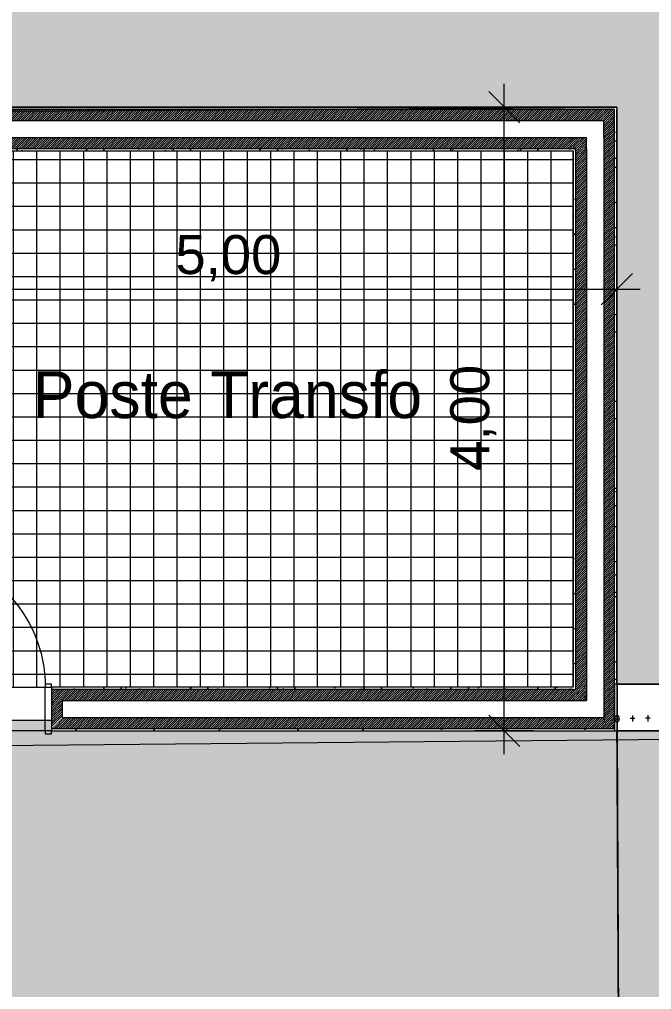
# Model space of a CAD drawing. Header units: millimetres. Extents: x 141848 to 1648660, y -821378 to -151356.
# Drawn here: x 191738 to 195794, y -273224 to -267001 of the extents above; entities that cross this region are included whole.
import ezdxf

# ---------------------------------------------------------------- set-up
doc = ezdxf.new("R2010")
doc.units = ezdxf.units.MM
doc.header["$MEASUREMENT"] = 0
doc.linetypes.add('Points tirets', pattern=[335.138881, 176.388884, -88.194442, 0, -70.555556])
doc.linetypes.add('Wipeout_Contour', pattern=[1000, 0, -1000])
for name, color, linetype in [('Cotations - 1_100', 7, 'Continuous'), ('Divers - Dessin général', 7, 'Continuous'), ('Hachure', 7, 'Continuous'), ('Portes ARCHICAD', 7, 'Continuous'), ('Sols_ Dalles', 7, 'Continuous'), ('TopoAlt', 7, 'Continuous')]:
    doc.layers.add(name, color=color, linetype=linetype)
doc.styles.add('STYLE_GENERE_1', font='')
doc.styles.add('STYLE_GENERE_2', font='')
doc.styles.get('STYLE_GENERE_1').set_extended_font_data('Agency FB')
doc.styles.get('STYLE_GENERE_2').set_extended_font_data('Arial')
doc.dimstyles.new('STYLE_GENERE__1', dxfattribs={"dimtxt": 250, "dimasz": 190, "dimexe": 1.25, "dimexo": 0.625, "dimgap": 0, "dimtad": 1, "dimlfac": 0.001, "dimtxsty": 'STYLE_GENERE_2', "dimblk": 'ARROWHEAD_6', "dimblk1": 'ARROWHEAD_6', "dimblk2": 'ARROWHEAD_6', "dimcen": 2.5, "dimse1": 1, "dimse2": 1, "dimclrd": 7, "dimclre": 7, "dimclrt": 7, "dimazin": 3, "dimtfac": 1, "dimtmove": 0, "dimatfit": 3})
doc.dimstyles.new('STYLE_GENERE__2', dxfattribs={"dimtxt": 250, "dimasz": 190, "dimexe": 1.25, "dimexo": 0.625, "dimgap": 0, "dimtad": 1, "dimlfac": 0.001, "dimtxsty": 'STYLE_GENERE_2', "dimblk": 'ARROWHEAD_6', "dimblk1": 'ARROWHEAD_6', "dimblk2": 'ARROWHEAD_6', "dimcen": 2.5, "dimse1": 1, "dimse2": 1, "dimclrd": 7, "dimclre": 7, "dimclrt": 7, "dimazin": 3, "dimtfac": 1, "dimtmove": 0, "dimatfit": 3})
pattern_1 = [(45, (0, 175), (-55.684659, 55.684659), [0, -52.5, 0, -78.75]), (110, (175, 175), (74.000794, 26.934086), [0, -38.5, 0, -66.5])]
pattern_2 = [(45, (0, 0), (-7.0710678, 7.0710678), [])]

# ---------------------------------------------------------------- blocks, each defined once
blk = doc.blocks.new('Dalle_27_1', base_point=(175317, -265609.8))
at = {"layer": 'Sols_ Dalles', "linetype": 'Continuous', "lineweight": 0, "true_color": 0x2e271c}
blk.add_hatch(color=250, dxfattribs=at).paths.add_polyline_path([(175317, -265609.8, 0.414214), (173317, -267609.8), (173317, -273599, 0.415791), (175327.8, -275599), (194877.9, -275451.7, 0.414214), (196867.1, -273441), (196856.2, -271418.8, -0.001346), (196856.2, -271408), (196856.2, -267609.8), (196856.2, -267109.8, 0.414214), (195356.2, -265609.8), (190394.7, -265609.8), (190394.7, -270609.8), (190571.1, -270609.8), (190571.1, -267596.8), (195571.1, -267563.7), (195571.1, -271408), (195571.2, -271408, 0.001346), (195571.2, -271425.7), (195571.1, -271425.7), (195582, -273450.5), (175394.7, -273590.2), (175394.7, -271810.1), (175394.7, -270609.8), (175394.7, -265609.8)])
at = {"layer": 'Sols_ Dalles', "color": 250, "linetype": 'Continuous', "lineweight": 5, "true_color": 0x1f1f1f, "flags": 128}
for points in [[(196867.1, -273441), (196856.2, -271418.8, -0.001346), (196856.2, -271408), (196856.2, -267609.8), (196856.2, -267109.8, 0.414214), (195356.2, -265609.8), (190394.7, -265609.8)], [(190571.1, -267596.8), (195571.1, -267563.7), (195571.1, -271408), (195571.2, -271408, 0.001346), (195571.2, -271425.7), (195571.1, -271425.7), (195582, -273450.5)]]:
    blk.add_lwpolyline(points, format="xyb", dxfattribs=at)
blk = doc.blocks.new('Dalle_28_1', base_point=(175394.7, -271810.1))
at = {"linetype": 'Continuous', "lineweight": 0, "true_color": 0x90b349}
blk.add_hatch(color=55, dxfattribs=at).paths.add_polyline_path([(175394.7, -271810.1), (175394.7, -273590.2), (195582, -273450.5), (195571.1, -271436.3), (195571.1, -271498.6), (190571.1, -271498.6), (190571.1, -270609.8), (188115.6, -270609.8), (187894.7, -270609.8), (185394.7, -270609.8), (182894.7, -270609.8), (180394.7, -270609.8), (177894.7, -270609.8), (175394.7, -270609.8)])
at = {"color": 7, "linetype": 'Continuous', "lineweight": 5, "flags": 128}
blk.add_lwpolyline([(175394.7, -271810.1), (175394.7, -273590.2), (195582, -273450.5), (195571.1, -271436.3), (195571.1, -271498.6), (190571.1, -271498.6), (190571.1, -270609.8), (188115.6, -270609.8), (187894.7, -270609.8), (185394.7, -270609.8), (182894.7, -270609.8), (180394.7, -270609.8), (177894.7, -270609.8), (175394.7, -270609.8)], close=True, dxfattribs=at)
blk = doc.blocks.new('Dalle_29_1', base_point=(195571.1, -271425.7))
at = {"linetype": 'Continuous', "lineweight": 0, "true_color": 0x90b349}
blk.add_hatch(color=55, dxfattribs=at).paths.add_polyline_path([(195571.1, -271425.7), (195571.2, -271425.7, -0.001346), (195571.2, -271408), (195571.1, -271408)])
at = {"color": 7, "linetype": 'Continuous', "lineweight": 5, "flags": 128}
blk.add_lwpolyline([(195571.1, -271425.7), (195571.2, -271425.7, -0.001346), (195571.2, -271408), (195571.1, -271408)], format="xyb", close=True, dxfattribs=at)
blk = doc.blocks.new('Mur_129_1', base_point=(190851.1, -267843.7))
at = {"color": 254, "linetype": 'Wipeout_Contour', "lineweight": 0, "ltscale": 994271.835762}
blk.add_wipeout([(195556.1, -267578.7), (195571.1, -267578.7), (195571.1, -267563.7)], dxfattribs=at)
at = {"color": 254, "linetype": 'Wipeout_Contour', "lineweight": 0, "ltscale": 994445.184556}
blk.add_wipeout([(195291.1, -267843.7), (195306.1, -267843.7), (195306.1, -267828.7)], dxfattribs=at)
at = {"linetype": 'Continuous', "lineweight": 5, "true_color": 0x5f5f5f}
h = blk.add_hatch(dxfattribs=at)
h.set_pattern_fill('Enduit_0001', color=251, style=0, pattern_type=2)
h.set_pattern_definition(pattern_1)
h.paths.add_polyline_path([(195556.1, -267578.7), (195571.1, -267578.7), (195571.1, -267563.7)])
h = blk.add_hatch(dxfattribs=at)
h.set_pattern_fill('Enduit_0001', color=251, style=0, pattern_type=2)
h.set_pattern_definition(pattern_1)
h.paths.add_polyline_path([(195291.1, -267843.7), (195306.1, -267843.7), (195306.1, -267828.7)])
at = {"color": 254, "linetype": 'Wipeout_Contour', "lineweight": 0, "ltscale": 994455.730384}
blk.add_wipeout([(195306.1, -267828.7), (195376.1, -267828.7), (195376.1, -267758.7)], dxfattribs=at)
at = {"linetype": 'Continuous', "lineweight": 5, "true_color": 0x5f5f5f}
h = blk.add_hatch(dxfattribs=at)
h.set_pattern_fill('Briques_terre_cuite__int_97', color=251, style=0, pattern_type=2)
h.set_pattern_definition(pattern_2)
h.paths.add_polyline_path([(195306.1, -267828.7), (195376.1, -267828.7), (195376.1, -267758.7)])
at = {"color": 254, "linetype": 'Wipeout_Contour', "lineweight": 0, "ltscale": 994424.744759}
blk.add_wipeout([(195376.1, -267758.7), (195486.1, -267758.7), (195486.1, -267648.7)], dxfattribs=at)
at = {"color": 254, "linetype": 'Wipeout_Contour', "lineweight": 0, "ltscale": 1320702.520522971}
blk.add_wipeout([(195291.1, -267828.7), (190851.1, -267828.7), (190851.1, -267843.7), (195291.1, -267843.7)], dxfattribs=at)
at = {"linetype": 'Continuous', "lineweight": 5, "true_color": 0x5f5f5f}
h = blk.add_hatch(dxfattribs=at)
h.set_pattern_fill('Enduit_0001', color=251, style=0, pattern_type=2)
h.set_pattern_definition(pattern_1)
h.paths.add_polyline_path([(195291.1, -267828.7), (190851.1, -267828.7), (190851.1, -267843.7), (195291.1, -267843.7)])
at = {"color": 254, "linetype": 'Wipeout_Contour', "lineweight": 0, "ltscale": 994337.988575}
blk.add_wipeout([(195486.1, -267648.7), (195556.1, -267648.7), (195556.1, -267578.7)], dxfattribs=at)
at = {"linetype": 'Continuous', "lineweight": 5, "true_color": 0x5f5f5f}
h = blk.add_hatch(dxfattribs=at)
h.set_pattern_fill('Briques_terre_cuite__int_97', color=251, style=0, pattern_type=2)
h.set_pattern_definition(pattern_2)
h.paths.add_polyline_path([(195486.1, -267648.7), (195556.1, -267648.7), (195556.1, -267578.7)])
at = {"color": 254, "linetype": 'Wipeout_Contour', "lineweight": 0, "ltscale": 994424.008019}
blk.add_wipeout([(195291.1, -267828.7), (195291.1, -267843.7), (195306.1, -267828.7)], dxfattribs=at)
at = {"linetype": 'Continuous', "lineweight": 5, "true_color": 0x5f5f5f}
h = blk.add_hatch(dxfattribs=at)
h.set_pattern_fill('Enduit_0001', color=251, style=0, pattern_type=2)
h.set_pattern_definition(pattern_1)
h.paths.add_polyline_path([(195291.1, -267828.7), (195291.1, -267843.7), (195306.1, -267828.7)])
at = {"color": 254, "linetype": 'Wipeout_Contour', "lineweight": 0, "ltscale": 1319847.758743229}
blk.add_wipeout([(190586.1, -267563.7), (190586.1, -267578.7), (195556.1, -267578.7), (195556.1, -267563.7)], dxfattribs=at)
at = {"linetype": 'Continuous', "lineweight": 5, "true_color": 0x5f5f5f}
h = blk.add_hatch(dxfattribs=at)
h.set_pattern_fill('Enduit_0001', color=251, style=0, pattern_type=2)
h.set_pattern_definition(pattern_1)
h.paths.add_polyline_path([(190586.1, -267563.7), (190586.1, -267578.7), (195556.1, -267578.7), (195556.1, -267563.7)])
at = {"color": 254, "linetype": 'Wipeout_Contour', "lineweight": 0, "ltscale": 1320564.888219112}
blk.add_wipeout([(195306.1, -267758.7), (190836.1, -267758.7), (190836.1, -267828.7), (195306.1, -267828.7)], dxfattribs=at)
at = {"linetype": 'Continuous', "lineweight": 5, "true_color": 0x5f5f5f}
h = blk.add_hatch(dxfattribs=at)
h.set_pattern_fill('Briques_terre_cuite__int_97', color=251, style=0, pattern_type=2)
h.set_pattern_definition(pattern_2)
h.paths.add_polyline_path([(195306.1, -267758.7), (190836.1, -267758.7), (190836.1, -267828.7), (195306.1, -267828.7)])
at = {"color": 254, "linetype": 'Wipeout_Contour', "lineweight": 0, "ltscale": 994250.657131}
blk.add_wipeout([(195556.1, -267563.7), (195556.1, -267578.7), (195571.1, -267563.7)], dxfattribs=at)
at = {"linetype": 'Continuous', "lineweight": 5, "true_color": 0x5f5f5f}
h = blk.add_hatch(dxfattribs=at)
h.set_pattern_fill('Enduit_0001', color=251, style=0, pattern_type=2)
h.set_pattern_definition(pattern_1)
h.paths.add_polyline_path([(195556.1, -267563.7), (195556.1, -267578.7), (195571.1, -267563.7)])
at = {"color": 254, "linetype": 'Wipeout_Contour', "lineweight": 0, "ltscale": 994357.70643}
blk.add_wipeout([(195306.1, -267758.7), (195306.1, -267828.7), (195376.1, -267758.7)], dxfattribs=at)
at = {"linetype": 'Continuous', "lineweight": 5, "true_color": 0x5f5f5f}
h = blk.add_hatch(dxfattribs=at)
h.set_pattern_fill('Briques_terre_cuite__int_97', color=251, style=0, pattern_type=2)
h.set_pattern_definition(pattern_2)
h.paths.add_polyline_path([(195306.1, -267758.7), (195306.1, -267828.7), (195376.1, -267758.7)])
at = {"color": 7, "linetype": 'Continuous', "lineweight": 5}
for p in [(190836.1, -267828.7), (195306.1, -267843.7)]:
    blk.add_line(p, (195306.1, -267828.7), dxfattribs=at)
at = {"color": 7, "linetype": 'Continuous', "lineweight": 5, "flags": 128}
blk.add_lwpolyline([(190851.1, -267843.7), (195291.1, -267843.7)], dxfattribs=at)
at = {"color": 254, "linetype": 'Wipeout_Contour', "lineweight": 0, "ltscale": 1320274.157596263}
blk.add_wipeout([(195376.1, -267648.7), (190766.1, -267648.7), (190766.1, -267758.7), (195376.1, -267758.7)], dxfattribs=at)
at = {"color": 254, "linetype": 'Wipeout_Contour', "lineweight": 0, "ltscale": 994270.82344}
blk.add_wipeout([(195376.1, -267648.7), (195376.1, -267758.7), (195486.1, -267648.7)], dxfattribs=at)
at = {"color": 7, "linetype": 'Continuous', "lineweight": 5}
for p in [(190766.1, -267758.7), (195376.1, -267828.7)]:
    blk.add_line(p, (195376.1, -267758.7), dxfattribs=at)
at = {"color": 254, "linetype": 'Wipeout_Contour', "lineweight": 0, "ltscale": 1319984.255916275}
blk.add_wipeout([(190656.1, -267578.7), (190656.1, -267648.7), (195486.1, -267648.7), (195486.1, -267578.7)], dxfattribs=at)
at = {"linetype": 'Continuous', "lineweight": 5, "true_color": 0x5f5f5f}
h = blk.add_hatch(dxfattribs=at)
h.set_pattern_fill('Briques_terre_cuite__int_97', color=251, style=0, pattern_type=2)
h.set_pattern_definition(pattern_2)
h.paths.add_polyline_path([(190656.1, -267578.7), (190656.1, -267648.7), (195486.1, -267648.7), (195486.1, -267578.7)])
at = {"color": 254, "linetype": 'Wipeout_Contour', "lineweight": 0, "ltscale": 994239.954099}
blk.add_wipeout([(195486.1, -267578.7), (195486.1, -267648.7), (195556.1, -267578.7)], dxfattribs=at)
at = {"linetype": 'Continuous', "lineweight": 5, "true_color": 0x5f5f5f}
h = blk.add_hatch(dxfattribs=at)
h.set_pattern_fill('Briques_terre_cuite__int_97', color=251, style=0, pattern_type=2)
h.set_pattern_definition(pattern_2)
h.paths.add_polyline_path([(195486.1, -267578.7), (195486.1, -267648.7), (195556.1, -267578.7)])
at = {"color": 7, "linetype": 'Continuous', "lineweight": 5}
for p, q in [((195486.1, -267578.7), (190656.1, -267578.7)), ((195556.1, -267578.7), (195486.1, -267578.7)), ((195556.1, -267648.7), (195556.1, -267578.7)), ((190656.1, -267648.7), (195486.1, -267648.7)), ((195486.1, -267758.7), (195486.1, -267648.7))]:
    blk.add_line(p, q, dxfattribs=at)
at = {"color": 7, "linetype": 'Continuous', "lineweight": 5, "flags": 128}
for points in [[(195571.1, -267563.7), (190571.1, -267563.7)], [(195571.1, -267563.7), (195571.1, -267578.7)]]:
    blk.add_lwpolyline(points, dxfattribs=at)
blk = doc.blocks.new('Mur_130_1', base_point=(195291.1, -267843.7))
at = {"color": 254, "linetype": 'Wipeout_Contour', "lineweight": 0, "ltscale": 1002830.5701344}
blk.add_wipeout([(195291.1, -271298.7), (195306.1, -271298.7), (195291.1, -271283.7)], dxfattribs=at)
at = {"color": 254, "linetype": 'Wipeout_Contour', "lineweight": 0, "ltscale": 1003940.262988342}
blk.add_wipeout([(195556.1, -271563.7), (195571.1, -271563.7), (195556.1, -271548.7)], dxfattribs=at)
at = {"linetype": 'Continuous', "lineweight": 5, "true_color": 0x5f5f5f}
h = blk.add_hatch(dxfattribs=at)
h.set_pattern_fill('Enduit_0001', color=251, style=0, pattern_type=2)
h.set_pattern_definition(pattern_1)
h.paths.add_polyline_path([(195291.1, -271298.7), (195306.1, -271298.7), (195291.1, -271283.7)])
h = blk.add_hatch(dxfattribs=at)
h.set_pattern_fill('Enduit_0001', color=251, style=0, pattern_type=2)
h.set_pattern_definition(pattern_1)
h.paths.add_polyline_path([(195556.1, -271563.7), (195571.1, -271563.7), (195556.1, -271548.7)])
at = {"color": 254, "linetype": 'Wipeout_Contour', "lineweight": 0, "ltscale": 1003768.540767236}
blk.add_wipeout([(195486.1, -271548.7), (195556.1, -271548.7), (195486.1, -271478.7)], dxfattribs=at)
at = {"linetype": 'Continuous', "lineweight": 5, "true_color": 0x5f5f5f}
h = blk.add_hatch(dxfattribs=at)
h.set_pattern_fill('Briques_terre_cuite__int_97', color=251, style=0, pattern_type=2)
h.set_pattern_definition(pattern_2)
h.paths.add_polyline_path([(195486.1, -271548.7), (195556.1, -271548.7), (195486.1, -271478.7)])
at = {"color": 254, "linetype": 'Wipeout_Contour', "lineweight": 0, "ltscale": 1332132.682697476}
blk.add_wipeout([(195571.1, -267578.7), (195556.1, -267578.7), (195556.1, -271548.7), (195571.1, -271548.7)], dxfattribs=at)
at = {"color": 254, "linetype": 'Wipeout_Contour', "lineweight": 0, "ltscale": 1003396.214187176}
blk.add_wipeout([(195376.1, -271478.7), (195486.1, -271478.7), (195376.1, -271368.7)], dxfattribs=at)
at = {"linetype": 'Continuous', "lineweight": 5, "true_color": 0x5f5f5f}
h = blk.add_hatch(dxfattribs=at)
h.set_pattern_fill('Enduit_0001', color=251, style=0, pattern_type=2)
h.set_pattern_definition(pattern_1)
h.paths.add_polyline_path([(195571.1, -267578.7), (195556.1, -267578.7), (195556.1, -271548.7), (195571.1, -271548.7)])
at = {"color": 254, "linetype": 'Wipeout_Contour', "lineweight": 0, "ltscale": 1003014.79182562}
blk.add_wipeout([(195306.1, -271368.7), (195376.1, -271368.7), (195306.1, -271298.7)], dxfattribs=at)
at = {"linetype": 'Continuous', "lineweight": 5, "true_color": 0x5f5f5f}
h = blk.add_hatch(dxfattribs=at)
h.set_pattern_fill('Briques_terre_cuite__int_97', color=251, style=0, pattern_type=2)
h.set_pattern_definition(pattern_2)
h.paths.add_polyline_path([(195306.1, -271368.7), (195376.1, -271368.7), (195306.1, -271298.7)])
at = {"color": 254, "linetype": 'Wipeout_Contour', "lineweight": 0, "ltscale": 1003935.460873668}
blk.add_wipeout([(195571.1, -271548.7), (195556.1, -271548.7), (195571.1, -271563.7)], dxfattribs=at)
at = {"linetype": 'Continuous', "lineweight": 5, "true_color": 0x5f5f5f}
h = blk.add_hatch(dxfattribs=at)
h.set_pattern_fill('Enduit_0001', color=251, style=0, pattern_type=2)
h.set_pattern_definition(pattern_1)
h.paths.add_polyline_path([(195571.1, -271548.7), (195556.1, -271548.7), (195571.1, -271563.7)])
at = {"color": 254, "linetype": 'Wipeout_Contour', "lineweight": 0, "ltscale": 1331508.460305118}
blk.add_wipeout([(195306.1, -271283.7), (195306.1, -267843.7), (195291.1, -267843.7), (195291.1, -271283.7)], dxfattribs=at)
at = {"linetype": 'Continuous', "lineweight": 5, "true_color": 0x5f5f5f}
h = blk.add_hatch(dxfattribs=at)
h.set_pattern_fill('Enduit_0001', color=251, style=0, pattern_type=2)
h.set_pattern_definition(pattern_1)
h.paths.add_polyline_path([(195306.1, -271283.7), (195306.1, -267843.7), (195291.1, -267843.7), (195291.1, -271283.7)])
at = {"color": 254, "linetype": 'Wipeout_Contour', "lineweight": 0, "ltscale": 1002825.764291389}
blk.add_wipeout([(195306.1, -271283.7), (195291.1, -271283.7), (195306.1, -271298.7)], dxfattribs=at)
at = {"linetype": 'Continuous', "lineweight": 5, "true_color": 0x5f5f5f}
h = blk.add_hatch(dxfattribs=at)
h.set_pattern_fill('Enduit_0001', color=251, style=0, pattern_type=2)
h.set_pattern_definition(pattern_1)
h.paths.add_polyline_path([(195306.1, -271283.7), (195291.1, -271283.7), (195306.1, -271298.7)])
at = {"color": 254, "linetype": 'Wipeout_Contour', "lineweight": 0, "ltscale": 1331608.319919432}
blk.add_wipeout([(195376.1, -271298.7), (195376.1, -267828.7), (195306.1, -267828.7), (195306.1, -271298.7)], dxfattribs=at)
at = {"linetype": 'Continuous', "lineweight": 5, "true_color": 0x5f5f5f}
h = blk.add_hatch(dxfattribs=at)
h.set_pattern_fill('Briques_terre_cuite__int_97', color=251, style=0, pattern_type=2)
h.set_pattern_definition(pattern_2)
h.paths.add_polyline_path([(195376.1, -271298.7), (195376.1, -267828.7), (195306.1, -267828.7), (195306.1, -271298.7)])
at = {"color": 7, "linetype": 'Continuous', "lineweight": 5}
blk.add_line((195306.1, -267843.7), (195306.1, -267828.7), dxfattribs=at)
at = {"color": 254, "linetype": 'Wipeout_Contour', "lineweight": 0, "ltscale": 1002997.485389243}
blk.add_wipeout([(195376.1, -271298.7), (195306.1, -271298.7), (195376.1, -271368.7)], dxfattribs=at)
at = {"linetype": 'Continuous', "lineweight": 5, "true_color": 0x5f5f5f}
h = blk.add_hatch(dxfattribs=at)
h.set_pattern_fill('Briques_terre_cuite__int_97', color=251, style=0, pattern_type=2)
h.set_pattern_definition(pattern_2)
h.paths.add_polyline_path([(195376.1, -271298.7), (195306.1, -271298.7), (195376.1, -271368.7)])
at = {"color": 7, "linetype": 'Continuous', "lineweight": 5}
for p in [(195306.1, -267843.7), (195291.1, -271298.7)]:
    blk.add_line(p, (195306.1, -271298.7), dxfattribs=at)
at = {"color": 7, "linetype": 'Continuous', "lineweight": 5, "flags": 128}
blk.add_lwpolyline([(195291.1, -267843.7), (195291.1, -271283.7)], dxfattribs=at)
at = {"color": 254, "linetype": 'Wipeout_Contour', "lineweight": 0, "ltscale": 1331820.117503631}
blk.add_wipeout([(195486.1, -271368.7), (195486.1, -267758.7), (195376.1, -267758.7), (195376.1, -271368.7)], dxfattribs=at)
at = {"color": 7, "linetype": 'Continuous', "lineweight": 5}
blk.add_line((195376.1, -267828.7), (195376.1, -267758.7), dxfattribs=at)
at = {"color": 254, "linetype": 'Wipeout_Contour', "lineweight": 0, "ltscale": 1003369.825352403}
blk.add_wipeout([(195486.1, -271368.7), (195376.1, -271368.7), (195486.1, -271478.7)], dxfattribs=at)
at = {"color": 7, "linetype": 'Continuous', "lineweight": 5}
for p in [(195376.1, -267828.7), (195306.1, -271368.7)]:
    blk.add_line(p, (195376.1, -271368.7), dxfattribs=at)
at = {"color": 254, "linetype": 'Wipeout_Contour', "lineweight": 0, "ltscale": 1332032.299334253}
blk.add_wipeout([(195556.1, -271478.7), (195556.1, -267648.7), (195486.1, -267648.7), (195486.1, -271478.7)], dxfattribs=at)
at = {"linetype": 'Continuous', "lineweight": 5, "true_color": 0x5f5f5f}
h = blk.add_hatch(dxfattribs=at)
h.set_pattern_fill('Briques_terre_cuite__int_97', color=251, style=0, pattern_type=2)
h.set_pattern_definition(pattern_2)
h.paths.add_polyline_path([(195556.1, -271478.7), (195556.1, -267648.7), (195486.1, -267648.7), (195486.1, -271478.7)])
at = {"color": 7, "linetype": 'Continuous', "lineweight": 5}
for p, q in [((195556.1, -267648.7), (195556.1, -267578.7)), ((195486.1, -267758.7), (195486.1, -267648.7))]:
    blk.add_line(p, q, dxfattribs=at)
at = {"color": 254, "linetype": 'Wipeout_Contour', "lineweight": 0, "ltscale": 1003751.246250852}
blk.add_wipeout([(195556.1, -271478.7), (195486.1, -271478.7), (195556.1, -271548.7)], dxfattribs=at)
at = {"linetype": 'Continuous', "lineweight": 5, "true_color": 0x5f5f5f}
h = blk.add_hatch(dxfattribs=at)
h.set_pattern_fill('Briques_terre_cuite__int_97', color=251, style=0, pattern_type=2)
h.set_pattern_definition(pattern_2)
h.paths.add_polyline_path([(195556.1, -271478.7), (195486.1, -271478.7), (195556.1, -271548.7)])
at = {"color": 7, "linetype": 'Continuous', "lineweight": 5}
for p, q in [((195556.1, -271478.7), (195556.1, -267648.7)), ((195486.1, -267758.7), (195486.1, -271478.7)), ((195376.1, -271478.7), (195486.1, -271478.7)), ((195556.1, -271548.7), (195556.1, -271478.7)), ((195486.1, -271548.7), (195556.1, -271548.7))]:
    blk.add_line(p, q, dxfattribs=at)
at = {"color": 7, "linetype": 'Continuous', "lineweight": 5, "flags": 128}
for points in [[(195571.1, -271563.7), (195571.1, -267578.7)], [(195571.1, -271563.7), (195556.1, -271563.7)]]:
    blk.add_lwpolyline(points, dxfattribs=at)
blk = doc.blocks.new('Porte 25_7')
at = {"layer": 'Portes ARCHICAD', "color": 7, "linetype": 'Continuous', "lineweight": 5}
for p, q in [((380, 0), (380, 860)), ((380, 860), (430, 860)), ((430, 860), (430, 0)), ((-470, 0), (-470, 19)), ((-470, 19), (-430, 19)), ((-430, 0), (-470, 0)), ((-430, 0), (-470, 0)), ((-470, 0), (-470, -280)), ((-470, 0), (-470, -15)), ((-470, 0), (-470, -15)), ((-430, 19), (-430, 0)), ((-430, -50), (-430, 0)), ((430, 0), (380, 0)), ((430, 19), (470, 19)), ((430, 0), (430, 19)), ((470, 0), (430, 0)), ((470, 0), (430, 0)), ((430, 0), (430, -50)), ((470, 19), (470, 0)), ((470, -280), (470, 0)), ((470, 0), (470, -15)), ((470, 0), (470, -15)), ((-470, -15), (-470, -85)), ((-470, -15), (-470, -85)), ((-430, -280), (-430, -50)), ((430, -50), (430, -280)), ((470, -15), (470, -85)), ((470, -15), (470, -85)), ((-470, -85), (-470, -195)), ((-470, -85), (-470, -195)), ((-470, -85), (-470, -195)), ((-470, -85), (-470, -195)), ((470, -85), (470, -195)), ((470, -85), (470, -195)), ((470, -85), (470, -195)), ((470, -85), (470, -195)), ((-470, -195), (-470, -265)), ((-470, -195), (-470, -265)), ((-470, -195), (-470, -265)), ((-470, -195), (-470, -265)), ((470, -195), (470, -265)), ((470, -195), (470, -265)), ((470, -195), (470, -265)), ((470, -195), (470, -265)), ((-470, -265), (-470, -280)), ((-470, -265), (-470, -280)), ((-470, -299), (-470, -280)), ((-470, -280), (-430, -280)), ((-470, -280), (-430, -280)), ((-430, -299), (-470, -299)), ((-430, -280), (-430, -299)), ((430, -280), (470, -280)), ((430, -299), (430, -280)), ((430, -280), (470, -280)), ((470, -299), (430, -299)), ((470, -265), (470, -280)), ((470, -265), (470, -280)), ((470, -280), (470, -299))]:
    blk.add_line(p, q, dxfattribs=at)
blk.add_arc((430, 0), 860, 90, 180, dxfattribs=at)
blk = doc.blocks.new('Mur_131_1', base_point=(190851.1, -271563.7))
at = {"color": 254, "linetype": 'Wipeout_Contour', "lineweight": 0, "ltscale": 1333197.914298145}
blk.add_wipeout([(191944, -271298.7), (195291.1, -271298.7), (195291.1, -271283.7), (191944, -271283.7)], dxfattribs=at)
at = {"color": 254, "linetype": 'Wipeout_Contour', "lineweight": 0, "ltscale": 1334370.438209081}
blk.add_wipeout([(195556.1, -271548.7), (191944, -271548.7), (191944, -271563.7), (195556.1, -271563.7)], dxfattribs=at)
at = {"linetype": 'Continuous', "lineweight": 5, "true_color": 0x5f5f5f}
h = blk.add_hatch(dxfattribs=at)
h.set_pattern_fill('Enduit_0001', color=251, style=0, pattern_type=2)
h.set_pattern_definition(pattern_1)
h.paths.add_polyline_path([(191944, -271298.7), (195291.1, -271298.7), (195291.1, -271283.7), (191944, -271283.7)])
h = blk.add_hatch(dxfattribs=at)
h.set_pattern_fill('Enduit_0001', color=251, style=0, pattern_type=2)
h.set_pattern_definition(pattern_1)
h.paths.add_polyline_path([(195556.1, -271548.7), (191944, -271548.7), (191944, -271563.7), (195556.1, -271563.7)])
at = {"color": 254, "linetype": 'Wipeout_Contour', "lineweight": 0, "ltscale": 1334190.650596073}
blk.add_wipeout([(191944, -271548.7), (195486.1, -271548.7), (195486.1, -271478.7), (192014, -271478.7)], dxfattribs=at)
at = {"linetype": 'Continuous', "lineweight": 5, "true_color": 0x5f5f5f}
h = blk.add_hatch(dxfattribs=at)
h.set_pattern_fill('Briques_terre_cuite__int_97', color=251, style=0, pattern_type=2)
h.set_pattern_definition(pattern_2)
h.paths.add_polyline_path([(191944, -271548.7), (195486.1, -271548.7), (195486.1, -271478.7), (192014, -271478.7)])
at = {"color": 7, "linetype": 'Continuous', "lineweight": 5}
blk.add_line((195486.1, -271548.7), (195556.1, -271548.7), dxfattribs=at)
at = {"color": 254, "linetype": 'Wipeout_Contour', "lineweight": 0, "ltscale": 1333809.501751161}
blk.add_wipeout([(195376.1, -271368.7), (192014, -271368.7), (192014, -271478.7), (195376.1, -271478.7)], dxfattribs=at)
at = {"color": 7, "linetype": 'Continuous', "lineweight": 5}
blk.add_line((195376.1, -271478.7), (195486.1, -271478.7), dxfattribs=at)
at = {"color": 254, "linetype": 'Wipeout_Contour', "lineweight": 0, "ltscale": 1333353.819632954}
blk.add_wipeout([(195306.1, -271298.7), (191944, -271298.7), (191944, -271368.7), (195306.1, -271368.7)], dxfattribs=at)
at = {"linetype": 'Continuous', "lineweight": 5, "true_color": 0x5f5f5f}
h = blk.add_hatch(dxfattribs=at)
h.set_pattern_fill('Briques_terre_cuite__int_97', color=251, style=0, pattern_type=2)
h.set_pattern_definition(pattern_2)
h.paths.add_polyline_path([(195306.1, -271298.7), (191944, -271298.7), (191944, -271368.7), (195306.1, -271368.7)])
at = {"color": 7, "linetype": 'Continuous', "lineweight": 5}
for p, q in [((191944, -271283.7), (191944, -271298.7)), ((195291.1, -271298.7), (191944, -271298.7)), ((195291.1, -271298.7), (195306.1, -271298.7)), ((195306.1, -271368.7), (195376.1, -271368.7))]:
    blk.add_line(p, q, dxfattribs=at)
at = {"color": 7, "linetype": 'Continuous', "lineweight": 5, "flags": 128}
blk.add_lwpolyline([(195291.1, -271283.7), (191944, -271283.7)], dxfattribs=at)
at = {"color": 254, "linetype": 'Wipeout_Contour', "lineweight": 0, "ltscale": 1329879.509406581}
blk.add_wipeout([(192014, -271478.7), (192014, -271368.7), (191944, -271368.7), (191944, -271548.7)], dxfattribs=at)
at = {"linetype": 'Continuous', "lineweight": 5, "true_color": 0x5f5f5f}
h = blk.add_hatch(dxfattribs=at)
h.set_pattern_fill('Briques_terre_cuite__int_97', color=251, style=0, pattern_type=2)
h.set_pattern_definition(pattern_2)
h.paths.add_polyline_path([(192014, -271478.7), (192014, -271368.7), (191944, -271368.7), (191944, -271548.7)])
at = {"color": 7, "linetype": 'Continuous', "lineweight": 5}
for p, q in [((191944, -271298.7), (191944, -271368.7)), ((191944, -271368.7), (191944, -271478.7)), ((191944, -271368.7), (191944, -271478.7)), ((192014, -271368.7), (195306.1, -271368.7)), ((192014, -271478.7), (192014, -271368.7)), ((191944, -271478.7), (191944, -271548.7)), ((191944, -271478.7), (191944, -271548.7)), ((192014, -271478.7), (195376.1, -271478.7)), ((191944, -271548.7), (195486.1, -271548.7)), ((191944, -271548.7), (191944, -271563.7))]:
    blk.add_line(p, q, dxfattribs=at)
at = {"color": 7, "linetype": 'Continuous', "lineweight": 5, "flags": 128}
blk.add_lwpolyline([(191944, -271563.7), (195556.1, -271563.7)], dxfattribs=at)
at = {"layer": 'Portes ARCHICAD', "color": 7, "linetype": 'Continuous', "lineweight": 5, "xscale": -1, "zscale": 1000}
blk.add_blockref('Porte 25_7', (191474, -271283.7), dxfattribs=at)
blk = doc.blocks.new('Mur_133_1', base_point=(195556.1, -271563.7))
at = {"color": 254, "linetype": 'Wipeout_Contour', "lineweight": 0, "ltscale": 1339627.130629033}
blk.add_wipeout([(195556.1, -271563.7), (196856.2, -271563.7), (196856.2, -271263.7), (195556.1, -271263.7)], dxfattribs=at).dxf.layer = 'TopoAlt'
at = {"layer": 'TopoAlt', "color": 190, "linetype": 'Continuous', "lineweight": 5, "true_color": 0x8002ff, "flags": 128}
for points in [[(196856.2, -271263.7), (195556.1, -271263.7)], [(195556.1, -271263.7), (195556.1, -271563.7)], [(196856.2, -271563.7), (196856.2, -271263.7)], [(195556.1, -271563.7), (196856.2, -271563.7)]]:
    blk.add_lwpolyline(points, dxfattribs=at)
blk = doc.blocks.new('*D549')
at = {"layer": 'Cotations - 1_100', "color": 7, "linetype": 'Continuous', "lineweight": 5}
for p, q in [((170588.6, -259410.6), (170588.6, -259260.6)), ((170688.6, -259510.6), (170488.6, -259310.6)), ((170776.1, -259410.6), (170401.1, -259410.6)), ((170588.6, -271829.4), (170588.6, -259410.6)), ((170488.6, -271729.4), (170688.6, -271929.4)), ((170776.1, -271829.4), (170401.1, -271829.4)), ((170588.6, -271979.4), (170588.6, -271829.4))]:
    blk.add_line(p, q, dxfattribs=at)
at = {"layer": 'Cotations - 1_100', "color": 7, "lineweight": 5, "insert": (170538.6, -266047.4), "char_height": 250, "attachment_point": 7, "rotation": 90, "style": 'STYLE_GENERE_2'}
blk.add_mtext('\\A1;{\\pql;\\fArial|b0|i0|c0|p38;12,42}', dxfattribs=at)
blk = doc.blocks.new('ARROWHEAD_6')
at = {"color": 0, "linetype": 'Continuous', "lineweight": 0}
for p, q in [((-0.5, -0.5), (0.5, 0.5)), ((0, 0), (-1, 0))]:
    blk.add_line(p, q, dxfattribs=at)
blk = doc.blocks.new('*D560')
at = {"layer": 'Cotations - 1_100', "color": 7, "linetype": 'Continuous', "lineweight": 5}
for p, q in [((190571.1, -268918.4), (190571.1, -268543.4)), ((195571.1, -268918.4), (195571.1, -268543.4)), ((190671.1, -268630.9), (190471.1, -268830.9)), ((195471.1, -268830.9), (195671.1, -268630.9)), ((190421.1, -268730.9), (190571.1, -268730.9)), ((190571.1, -268730.9), (195571.1, -268730.9)), ((195571.1, -268730.9), (195721.1, -268730.9))]:
    blk.add_line(p, q, dxfattribs=at)
at = {"layer": 'Cotations - 1_100', "color": 7, "lineweight": 5, "insert": (192738.6, -268680.9), "char_height": 250, "attachment_point": 7, "style": 'STYLE_GENERE_2'}
blk.add_mtext('\\A1;{\\pql;\\fArial|b0|i0|c0|p38;5,00}', dxfattribs=at)
blk = doc.blocks.new('*D561')
at = {"layer": 'Cotations - 1_100', "color": 7, "linetype": 'Continuous', "lineweight": 5}
for p, q in [((194848.5, -267563.7), (194848.5, -267413.7)), ((194948.5, -267663.7), (194748.5, -267463.7)), ((195036, -267563.7), (194661, -267563.7)), ((194848.5, -271563.7), (194848.5, -267563.7)), ((194748.5, -271463.7), (194948.5, -271663.7)), ((195036, -271563.7), (194661, -271563.7)), ((194848.5, -271713.7), (194848.5, -271563.7))]:
    blk.add_line(p, q, dxfattribs=at)
at = {"layer": 'Cotations - 1_100', "color": 7, "lineweight": 5, "insert": (194798.5, -269896.3), "char_height": 250, "attachment_point": 7, "rotation": 90, "style": 'STYLE_GENERE_2'}
blk.add_mtext('\\A1;{\\pql;\\fArial|b0|i0|c0|p38;4,00}', dxfattribs=at)
blk = doc.blocks.new('Garde-corps_6_1')
at = {"color": 7, "linetype": 'Continuous', "lineweight": 5}
for p, q in [((195670.4, -271465), (195671, -271505)), ((195769.3, -271463.6), (195769.8, -271503.6)), ((195883.4, -271482.1), (195853.4, -271482.5)), ((195868.1, -271462.3), (195868.7, -271502.3)), ((195982.2, -271480.7), (195952.2, -271481.1)), ((195967, -271460.9), (195967.5, -271500.9)), ((196081.1, -271479.4), (196051.1, -271479.8)), ((196065.8, -271459.6), (196066.4, -271499.6)), ((196179.9, -271478), (196149.9, -271478.4)), ((196164.7, -271458.2), (196165.2, -271498.2)), ((196278.8, -271476.7), (196248.8, -271477.1)), ((196263.5, -271456.9), (196264.1, -271496.9)), ((196377.6, -271475.3), (196347.6, -271475.7)), ((196362.4, -271455.5), (196362.9, -271495.5)), ((196476.5, -271474), (196446.5, -271474.4)), ((196461.2, -271454.2), (196461.8, -271494.2)), ((196575.3, -271472.6), (196545.3, -271473)), ((196560.1, -271452.8), (196560.6, -271492.8)), ((196674.2, -271471.3), (196644.2, -271471.7)), ((196658.9, -271451.5), (196659.5, -271491.5)), ((196773.1, -271469.9), (196743.1, -271470.3)), ((196757.8, -271450.1), (196758.3, -271490.1)), ((195685.7, -271484.8), (195655.7, -271485.2)), ((195784.5, -271483.4), (195754.5, -271483.8))]:
    blk.add_line(p, q, dxfattribs=at)
at = {"color": 7, "linetype": 'Points tirets', "lineweight": 5}
for p, q in [((196836.9, -271469.1), (196871.9, -271468.6)), ((195551.8, -271486.6), (195586.8, -271486.1))]:
    blk.add_line(p, q, dxfattribs=at)
at = {"color": 7, "linetype": 'Continuous', "lineweight": 5, "flags": 128}
for points in [[(195572.1, -271506.3), (195574.7, -271506), (195577.2, -271505.1), (195579.6, -271503.6), (195581.7, -271501.5), (195583.5, -271499), (195585, -271496.2), (195586, -271493), (195586.6, -271489.6), (195586.8, -271486.1), (195586.6, -271482.7), (195585.8, -271479.3), (195584.7, -271476.2), (195583.1, -271473.3), (195581.3, -271470.9), (195579.1, -271468.9), (195576.7, -271467.5), (195574.2, -271466.6), (195571.6, -271466.3), (195569, -271466.7), (195566.4, -271467.6), (195564.1, -271469.1), (195562, -271471.2), (195560.2, -271473.6), (195558.7, -271476.5), (195557.6, -271479.7), (195557, -271483.1), (195556.8, -271486.5), (195557.1, -271490), (195557.8, -271493.4), (195559, -271496.5), (195560.5, -271499.4), (195562.4, -271501.8), (195564.6, -271503.8), (195567, -271505.2), (195569.5, -271506.1)], [(196857.2, -271488.8), (196859.8, -271488.4), (196862.3, -271487.5), (196864.6, -271486), (196866.8, -271484), (196868.6, -271481.5), (196870, -271478.6), (196871.1, -271475.4), (196871.7, -271472), (196871.9, -271468.6), (196871.6, -271465.1), (196870.9, -271461.7), (196869.8, -271458.6), (196868.2, -271455.8), (196866.3, -271453.3), (196864.2, -271451.4), (196861.8, -271449.9), (196859.2, -271449), (196856.6, -271448.8), (196854, -271449.1), (196851.5, -271450.1), (196849.2, -271451.6), (196847.1, -271453.6), (196845.2, -271456.1), (196843.8, -271459), (196842.7, -271462.1), (196842.1, -271465.5), (196841.9, -271469), (196842.2, -271472.5), (196842.9, -271475.8), (196844.1, -271479), (196845.6, -271481.8), (196847.5, -271484.2), (196849.6, -271486.2), (196852, -271487.6), (196854.6, -271488.5)]]:
    blk.add_lwpolyline(points, close=True, dxfattribs=at)
blk = doc.blocks.new('Garde-corps_8_1')
at = {"color": 7, "linetype": 'Continuous', "lineweight": 5}
for p, q in [((195670.4, -271465), (195671, -271505)), ((195769.3, -271463.6), (195769.8, -271503.6)), ((195883.4, -271482.1), (195853.4, -271482.5)), ((195868.1, -271462.3), (195868.7, -271502.3)), ((195982.2, -271480.7), (195952.2, -271481.1)), ((195967, -271460.9), (195967.5, -271500.9)), ((196081.1, -271479.4), (196051.1, -271479.8)), ((196065.8, -271459.6), (196066.4, -271499.6)), ((196179.9, -271478), (196149.9, -271478.4)), ((196164.7, -271458.2), (196165.2, -271498.2)), ((196278.8, -271476.7), (196248.8, -271477.1)), ((196263.5, -271456.9), (196264.1, -271496.9)), ((196377.6, -271475.3), (196347.6, -271475.7)), ((196362.4, -271455.5), (196362.9, -271495.5)), ((196476.5, -271474), (196446.5, -271474.4)), ((196461.2, -271454.2), (196461.8, -271494.2)), ((196575.3, -271472.6), (196545.3, -271473)), ((196560.1, -271452.8), (196560.6, -271492.8)), ((196674.2, -271471.3), (196644.2, -271471.7)), ((196658.9, -271451.5), (196659.5, -271491.5)), ((196773.1, -271469.9), (196743.1, -271470.3)), ((196757.8, -271450.1), (196758.3, -271490.1)), ((195685.7, -271484.8), (195655.7, -271485.2)), ((195784.5, -271483.4), (195754.5, -271483.8))]:
    blk.add_line(p, q, dxfattribs=at)
at = {"color": 7, "linetype": 'Points tirets', "lineweight": 5}
for p, q in [((196836.9, -271469.1), (196871.9, -271468.6)), ((195551.8, -271486.6), (195586.8, -271486.1))]:
    blk.add_line(p, q, dxfattribs=at)
at = {"color": 7, "linetype": 'Continuous', "lineweight": 5, "flags": 128}
for points in [[(195572.1, -271506.3), (195574.7, -271506), (195577.2, -271505.1), (195579.6, -271503.6), (195581.7, -271501.5), (195583.5, -271499), (195585, -271496.2), (195586, -271493), (195586.6, -271489.6), (195586.8, -271486.1), (195586.6, -271482.7), (195585.8, -271479.3), (195584.7, -271476.2), (195583.1, -271473.3), (195581.3, -271470.9), (195579.1, -271468.9), (195576.7, -271467.5), (195574.2, -271466.6), (195571.6, -271466.3), (195569, -271466.7), (195566.4, -271467.6), (195564.1, -271469.1), (195562, -271471.2), (195560.2, -271473.6), (195558.7, -271476.5), (195557.6, -271479.7), (195557, -271483.1), (195556.8, -271486.5), (195557.1, -271490), (195557.8, -271493.4), (195559, -271496.5), (195560.5, -271499.4), (195562.4, -271501.8), (195564.6, -271503.8), (195567, -271505.2), (195569.5, -271506.1)], [(196857.2, -271488.8), (196859.8, -271488.4), (196862.3, -271487.5), (196864.6, -271486), (196866.8, -271484), (196868.6, -271481.5), (196870, -271478.6), (196871.1, -271475.4), (196871.7, -271472), (196871.9, -271468.6), (196871.6, -271465.1), (196870.9, -271461.7), (196869.8, -271458.6), (196868.2, -271455.8), (196866.3, -271453.3), (196864.2, -271451.4), (196861.8, -271449.9), (196859.2, -271449), (196856.6, -271448.8), (196854, -271449.1), (196851.5, -271450.1), (196849.2, -271451.6), (196847.1, -271453.6), (196845.2, -271456.1), (196843.8, -271459), (196842.7, -271462.1), (196842.1, -271465.5), (196841.9, -271469), (196842.2, -271472.5), (196842.9, -271475.8), (196844.1, -271479), (196845.6, -271481.8), (196847.5, -271484.2), (196849.6, -271486.2), (196852, -271487.6), (196854.6, -271488.5)]]:
    blk.add_lwpolyline(points, close=True, dxfattribs=at)

msp = doc.modelspace()

# ---------------------------------------------------------------- hatches: boundary and pattern name
at = {"linetype": 'Continuous', "lineweight": 0, "true_color": 0x6f6f6f}
h = msp.add_hatch(color=8, dxfattribs=at)
h.paths.add_polyline_path([(141848.442, -295062.571), (269220.821, -293826.868), (269220.821, -270902.734), (268763.049, -270902.734), (254213.6, -271040.575), (254213.6, -163437.635), (153156.2, -163437.635), (153156.2, -271040.575), (153182.962, -271040.57), (153183.146, -272000.514, -0.40942736), (149183.681, -275935.042), (141848.442, -275935.042)])
h.paths.add_polyline_path([(158435.584, -260639.953), (155145.584, -260639.953), (155145.584, -248364.953), (155145.584, -243089.974), (155145.584, -242189.974), (158435.584, -242189.974)], flags=0)
h.paths.add_polyline_path([(161503.433, -171995.57), (161503.433, -193810.571), (161503.433, -230015.57), (161503.433, -260810.571), (196775.042, -260810.571), (196775.042, -222495.57), (186955.542, -222495.57), (186955.542, -218295.57), (196754.55, -218295.57), (196754.55, -208495.57), (196754.55, -204495.57), (193355.542, -204495.57), (193355.542, -195161.535), (195576.034, -195161.535), (195576.034, -189810.571), (217850.068, -189810.571), (217850.068, -262266.885), (245610.045, -262266.885), (245610.045, -253395.571), (245626.034, -253395.571), (246426.034, -253395.571), (247826.034, -253395.571), (247826.034, -248005.571), (247826.034, -246605.571), (245626.034, -246605.571), (245610.045, -246605.571), (245610.045, -171995.57), (212806.28, -171995.57)], flags=0)
h.paths.add_polyline_path([(162737.042, -269433.913, -0.09031866), (162858.773, -268727.623, -0.20144873), (163912.639, -267592.74, -0.10421145), (164718.006, -267415.055), (165317.979, -267409.371, -0.10404461), (166125.354, -267571.244, -0.23825546), (167284.257, -268953.318, -0.05518862), (167336.836, -269390.334), (167338.931, -269611.438), (167351.046, -270890.267), (167092.583, -271892.761, -0.26794919), (165370.083, -272909.124), (164770.11, -272914.808, -0.19371746), (163379.252, -272370.185, -0.07056876), (163028.663, -271931.262, -0.1316525), (162751.253, -270933.845)], flags=0)
h.paths.add_polyline_path([(175327.752, -275599.002, -0.4157911), (173316.986, -273599.031), (173316.986, -273452.052), (173330.488, -267377.824, -0.3805567), (175316.986, -265609.826), (175394.714, -265609.826), (175394.714, -270609.826), (190394.714, -270609.826), (190394.714, -265609.826), (195356.191, -265609.826, -0.41421356), (196856.191, -267109.826), (196856.191, -273660.699, -0.34550161), (195137.285, -275433.432)], flags=0)
h.paths.add_polyline_path([(205510.093, -271504.083, -0.13447393), (205230.948, -270484.937), (205230.948, -268984.937, -0.41421356), (207230.948, -266984.937), (207830.948, -266984.937, -0.41421356), (209830.948, -268984.937), (209830.948, -270484.937, -0.12882035), (209574.03, -271465.581, -0.27093629), (207830.948, -272484.937), (207230.948, -272484.937, -0.26498)], flags=0)
h.paths.add_polyline_path([(217862.687, -273329.325), (217869.949, -267730.336, -0.09856151), (218100.718, -266943.721), (218117.681, -266951.545, -0.258849), (219955.479, -265605.827), (219953.141, -265587.294), (220637.569, -265587.294), (220637.569, -265687.294), (220637.569, -270687.294), (250537.569, -270687.294), (250537.569, -265687.294), (252208.004, -265687.294), (254186.294, -265687.294), (254186.294, -267687.294), (254186.294, -271062.255, 0.00134576), (254186.323, -271073.021), (254197.209, -273095.233, -0.41421356), (252208.004, -275105.97), (243484.534, -275105.97, -0.00518896), (243431.438, -275116.103), (235447.992, -275196.191), (220071.012, -275253.24, -0.38655333), (217873.089, -273475.385, -0.02518922)], flags=0)
at = {"linetype": 'Continuous', "lineweight": 5}
h = msp.add_hatch(dxfattribs=at)
h.set_pattern_fill('Carrelage_15x15_0001', color=255, style=0, pattern_type=2)
h.set_pattern_definition([(0, (0, 0), (0, 150), []), (90, (0, 0), (-150, 0), [])])
h.paths.add_polyline_path([(195291.148, -267843.708), (190851.148, -267843.708), (190851.148, -271283.708), (195291.148, -271283.708)])
at = {"linetype": 'Continuous', "lineweight": 0, "true_color": 0x90b349}
msp.add_hatch(color=55, dxfattribs=at).paths.add_polyline_path([(175394.714, -271810.115), (175394.714, -273590.239), (195581.991, -273450.488), (195571.148, -271436.346), (195571.148, -271563.708), (190571.148, -271563.708), (190571.148, -270609.826), (188115.569, -270609.826), (187894.714, -270609.826), (185394.714, -270609.826), (182894.714, -270609.826), (180394.714, -270609.826), (177894.714, -270609.826), (175394.714, -270609.826)])

# ---------------------------------------------------------------- linework, layer by layer
at = {"color": 9, "linetype": 'Continuous', "lineweight": 5}
msp.add_lwpolyline([(173316.986, -273452.052), (173316.986, -273599.031, 0.4157911), (175327.752, -275599.002), (195137.285, -275433.432, 0.34550161), (196856.191, -273660.699), (196856.191, -267109.826, 0.41421356), (195356.191, -265609.826), (190394.714, -265609.826), (190394.714, -270609.826), (175394.714, -270609.826), (175394.714, -265609.826), (175316.986, -265609.826, 0.3805567), (173330.488, -267377.824)], format="xyb", close=True, dxfattribs=at)
at = {"color": 7, "linetype": 'Continuous', "lineweight": 5, "flags": 128}
msp.add_lwpolyline([(195291.148, -267843.708), (190851.148, -267843.708), (190851.148, -271283.708), (195291.148, -271283.708)], close=True, dxfattribs=at)
at = {"color": 7, "linetype": 'Continuous', "lineweight": 5}
msp.add_lwpolyline([(175394.714, -271810.115), (175394.714, -273590.239), (195581.991, -273450.488), (195571.148, -271436.346), (195571.148, -271563.708), (190571.148, -271563.708), (190571.148, -270609.826), (188115.569, -270609.826), (187894.714, -270609.826), (185394.714, -270609.826), (182894.714, -270609.826), (180394.714, -270609.826), (177894.714, -270609.826), (175394.714, -270609.826)], close=True, dxfattribs=at)

# ---------------------------------------------------------------- block references
for name, p in [('Dalle_28_1', (175394.714, -271810.115)), ('Dalle_29_1', (195571.148, -271425.701))]:
    msp.add_blockref(name, p, dxfattribs=at)
at = {"layer": 'Sols_ Dalles', "color": 250, "linetype": 'Continuous', "lineweight": 5, "true_color": 0x1f1f1f}
msp.add_blockref('Dalle_27_1', (175316.986, -265609.826), dxfattribs=at)

# ---------------------------------------------------------------- texts
at = {"layer": 'Hachure', "color": 250, "linetype": 'Continuous', "lineweight": 5, "true_color": 0x3f3f3f, "insert": (193072.487, -269410.194), "char_height": 300, "attachment_point": 5, "style": 'STYLE_GENERE_1'}
msp.add_mtext('\\A1;{\\pqc;\\fAgency FB|b0|i0|c0|p34;Poste Transfo}', dxfattribs=at)

# ---------------------------------------------------------------- next in the draw order: block references
at = {"color": 7, "lineweight": 5}
msp.add_blockref('Mur_129_1', (190851.148, -267843.708), dxfattribs=at)

# ---------------------------------------------------------------- next in the draw order: block references
msp.add_blockref('Mur_130_1', (195291.148, -267843.708), dxfattribs=at)

# ---------------------------------------------------------------- next in the draw order: block references
msp.add_blockref('Mur_131_1', (190851.148, -271563.708), dxfattribs=at)

# ---------------------------------------------------------------- next in the draw order: dimensions: what is measured, and where the dimension line sits
at = {"layer": 'Cotations - 1_100', "color": 7, "linetype": 'Continuous', "lineweight": 5}
dim = msp.add_linear_dim(base=(195571.148, -268730.942), p1=(190571.148, -267563.708), p2=(195571.148, -267563.708), dimstyle='STYLE_GENERE__1', dxfattribs=at)
dim.commit()
dim.dimension.update_dxf_attribs({"geometry": '*D560', "text_midpoint": (193063.282, -268555.942), "dimtype": 160})

# ---------------------------------------------------------------- next in the draw order: linework, layer by layer
at = {"color": 253, "linetype": 'Continuous', "lineweight": 5, "true_color": 0x9f9f9f, "flags": 128}
msp.add_lwpolyline([(190571.148, -270609.826), (190571.148, -267596.842), (195571.148, -267563.708)], dxfattribs=at)

# ---------------------------------------------------------------- next in the draw order: block references
at = {"layer": 'TopoAlt', "color": 211, "lineweight": 5, "true_color": 0xfe55ff}
msp.add_blockref('Mur_133_1', (195556.148, -271563.708), dxfattribs=at)

# ---------------------------------------------------------------- next in the draw order: dimensions: what is measured, and where the dimension line sits
at = {"layer": 'Cotations - 1_100', "color": 7, "linetype": 'Continuous', "lineweight": 5}
dim = msp.add_linear_dim(base=(170588.579, -259410.571), p1=(173777.126, -271829.431), p2=(195375.042, -259410.571), angle=90, dimstyle='STYLE_GENERE__2', dxfattribs=at)
dim.commit()
dim.dimension.update_dxf_attribs({"geometry": '*D549', "text_midpoint": (170413.579, -265627.429), "dimtype": 160, "text_rotation": 90})

# ---------------------------------------------------------------- next in the draw order: wipeouts: each hides what was drawn before it
at = {"color": 254, "linetype": 'Wipeout_Contour', "lineweight": 0, "ltscale": 1339645.469975257}
msp.add_wipeout([(195571.834, -271563.708), (196856.22, -271563.708), (196856.22, -271263.708), (195571.834, -271263.708)], dxfattribs=at).dxf.layer = 'TopoAlt'

# ---------------------------------------------------------------- next in the draw order: hatches: boundary and pattern name
at = {"layer": 'Sols_ Dalles', "linetype": 'Continuous', "lineweight": 0, "true_color": 0x2e271c}
h = msp.add_hatch(color=250, dxfattribs=at)
edge = h.paths.add_edge_path()
edge.add_arc((175316.986, -273599.031), 2000, 180, 270.3084255)
edge.add_line((175327.752, -275599.002), (194877.901, -275451.732))
edge.add_arc((194867.135, -273451.761), 2000, 270.3084255, 360.3084255)
edge.add_line((196867.106, -273440.995), (196856.22, -271418.783))
edge.add_line((196856.22, -271418.783), (196856.22, -271563.708))
edge.add_line((196856.22, -271563.708), (195571.834, -271563.708))
edge.add_line((195571.834, -271563.708), (195581.991, -273450.488))
edge.add_line((195581.991, -273450.488), (175394.714, -273590.232))
edge.add_line((175394.714, -273590.232), (175394.714, -271810.115))
edge.add_line((175394.714, -271810.115), (175394.714, -271796.274))
edge.add_line((175394.714, -271796.274), (174332.384, -271810.115))
edge.add_line((174332.384, -271810.115), (174328.476, -271510.141))
edge.add_line((174328.476, -271510.141), (175394.714, -271496.248))
edge.add_line((175394.714, -271496.248), (175394.714, -270609.826))
edge.add_line((175394.714, -270609.826), (175394.714, -265609.826))
edge.add_line((175394.714, -265609.826), (175316.986, -265609.826))
edge.add_arc((175316.986, -267609.826), 2000, 90, 180)
edge.add_line((173316.986, -267609.826), (173316.986, -273599.031))
h = msp.add_hatch(color=250, dxfattribs=at)
edge = h.paths.add_edge_path()
edge.add_line((190394.714, -270609.826), (190571.148, -270609.826))
edge.add_line((190571.148, -270609.826), (190571.148, -267596.842))
edge.add_line((190571.148, -267596.842), (190571.148, -267563.708))
edge.add_line((190571.148, -267563.708), (195571.148, -267563.708))
edge.add_line((195571.148, -267563.708), (195571.148, -271263.708))
edge.add_line((195571.148, -271263.708), (196856.191, -271263.708))
edge.add_line((196856.191, -271263.708), (196856.191, -267609.826))
edge.add_line((196856.191, -267609.826), (196856.191, -267109.826))
edge.add_arc((195356.191, -267109.826), 1500, 0, 90)
edge.add_line((195356.191, -265609.826), (190394.714, -265609.826))
edge.add_line((190394.714, -265609.826), (190394.714, -270609.826))

# ---------------------------------------------------------------- next in the draw order: linework, layer by layer
at = {"layer": 'Divers - Dessin général', "color": 14, "linetype": 'Continuous', "lineweight": 5, "true_color": 0x990000}
msp.add_lwpolyline([(254205.676, -163437.635), (254186.294, -271067.638), (152856.388, -272027.634), (152839.018, -197317.635), (152835.676, -163437.635)], close=True, dxfattribs=at)
at = {"layer": 'Sols_ Dalles', "color": 7, "linetype": 'Continuous', "lineweight": 5, "flags": 128}
for points in [[(173316.986, -273599.031, 0.4157911), (175327.752, -275599.002), (194877.901, -275451.732, 0.41421356), (196867.106, -273440.995), (196856.22, -271418.783), (196856.22, -271563.708), (195571.834, -271563.708), (195581.991, -273450.488), (175394.714, -273590.232), (175394.714, -271810.115), (175394.714, -271796.274), (174332.384, -271810.115), (174328.476, -271510.141), (175394.714, -271496.248), (175394.714, -270609.826), (175394.714, -265609.826), (175316.986, -265609.826, 0.41421356), (173316.986, -267609.826)], [(190394.714, -270609.826), (190571.148, -270609.826), (190571.148, -267596.842), (190571.148, -267563.708), (195571.148, -267563.708), (195571.148, -271263.708), (196856.191, -271263.708), (196856.191, -267609.826), (196856.191, -267109.826, 0.41421356), (195356.191, -265609.826), (190394.714, -265609.826)]]:
    msp.add_lwpolyline(points, format="xyb", close=True, dxfattribs=at)
at = {"layer": 'TopoAlt', "color": 190, "linetype": 'Continuous', "lineweight": 5, "true_color": 0x8002ff}
for points in [[(196856.22, -271263.708), (195571.148, -271263.708)], [(195571.148, -271263.708), (195571.148, -271563.708)], [(195571.148, -271563.708), (196856.22, -271563.708)]]:
    msp.add_lwpolyline(points, dxfattribs=at)

# ---------------------------------------------------------------- next in the draw order: block references
at = {"color": 7, "linetype": 'Continuous', "lineweight": 5}
for name in ['Garde-corps_6_1', 'Garde-corps_8_1']:
    msp.add_blockref(name, (0, 0), dxfattribs=at)

# ---------------------------------------------------------------- next in the draw order: dimensions: what is measured, and where the dimension line sits
at = {"layer": 'Cotations - 1_100', "color": 7, "linetype": 'Continuous', "lineweight": 5}
dim = msp.add_linear_dim(base=(194848.461, -267563.708), p1=(195571.148, -271563.708), p2=(195571.148, -267563.708), angle=90, dimstyle='STYLE_GENERE__2', dxfattribs=at)
dim.commit()
dim.dimension.update_dxf_attribs({"geometry": '*D561', "text_midpoint": (194673.461, -269571.574), "dimtype": 160, "text_rotation": 90})

doc.saveas('drawing.dxf')
